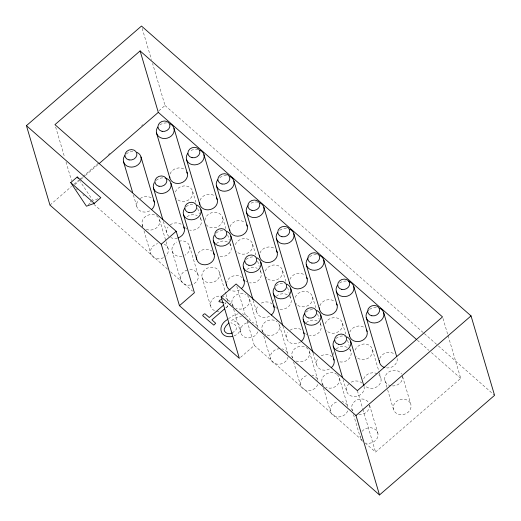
<?xml version="1.0" encoding="UTF-8"?>
<svg xmlns="http://www.w3.org/2000/svg" width="521" height="521" viewBox="0 0 521 521"><rect width="100%" height="100%" fill="white"/><g stroke="black" fill="none" stroke-linecap="round" stroke-linejoin="round"><path stroke-width="0.39" stroke-dasharray="2.6 1.95" d="M250.067 320.864L250.256 320.272C248.992 316.937 245.704 314.599 242.304 313.805M49.964 205.098L71.494 186.453M73.956 184.323L78.879 180.064M79.492 179.53L97.955 163.548M108.414 154.496L109.644 153.428M141.64 125.73L142.865 124.662M158.866 110.81L165.02 105.483L152.562 63.432M74.985 184.499L80.501 179.725M81.113 179.198L84.786 176.013M85.398 175.486L98.267 164.349M88.205 204.675L91.155 202.122M224.753 304.127L225.945 303.098L224.356 302.799M225.762 307.865L228.771 305.26M229.37 304.739L231.291 302.675L229.585 301.04L227.488 300.591M240.565 357.347L254.32 345.436L247.175 321.327M365.208 442.974L375.569 452.085L460.727 378.357L447.826 334.801M228.419 318.741L233.48 315.368L238.143 313.798M232.32 333.004L235.902 329.982L236.671 328.282L236.43 326.556L235.03 324.798L230.914 322.694M234.053 335.856C243.952 332.391 241.015 321.411 231.734 320.356L236.827 317.276L241.412 316.69M97.941 198.768L92.933 200.585L80.364 181.705M248.146 322.271L247.514 321.626M165.02 105.483L423.775 333.075M424.387 333.609L437.816 345.416M438.422 345.957L493.96 394.801M417.347 340.206L428.952 350.418M431.401 352.567L460.727 378.357M76.19 188.771L77.414 189.846M82.898 194.665L84.115 195.74M90.205 201.099L91.422 202.168M93.865 204.317L167.586 269.155M170.634 271.838L192.568 291.128M254.32 345.436L362.167 440.291M442.987 318.468L447.591 334.026M402.616 376.598L410.913 404.609A9.052 7.685 -16.5 0 1 399.425 414.553A9.052 7.685 -16.5 0 1 396.142 401.645A9.052 7.685 -16.5 0 1 410.913 404.609M384.882 380.473L387.416 389.031M387.65 389.812L393.414 409.259M372.424 349.474L379.106 372.033M379.34 372.815L380.949 378.259M369.591 405.188L377.888 433.198M342.466 323.124L345.69 334.013M347.533 340.239L349.148 345.683M350.073 348.796L350.991 351.909M357.367 390.639L362.668 408.529M362.896 409.304L375.569 452.085M343.085 379.438L346.53 391.069M351.864 409.063L352.32 410.62M353.472 414.508L360.389 437.848M339.399 378.064L347.93 406.849A9.052 7.685 -16.5 0 0 341.913 401.561M312.502 296.775L315.733 307.664M317.576 313.889L319.191 319.334M320.109 322.447L321.034 325.56M313.128 353.088L316.573 364.72M321.9 382.714L322.597 385.045M323.515 388.158L330.431 411.499M309.441 351.714L317.973 380.499A9.052 7.685 -16.5 0 0 311.955 375.211M282.545 270.425L285.775 281.314M287.618 287.54L289.689 294.541M289.923 295.322L291.076 299.21M282.936 325.964L286.615 338.37M291.942 356.364L292.405 357.92M293.557 361.808L300.467 385.149M279.484 325.365L288.009 354.15A9.052 7.685 -16.5 0 0 281.998 348.862M252.587 244.069L255.811 254.964M257.654 261.19L259.269 266.635M260.194 269.748L261.112 272.861M253.206 300.389L256.651 312.02M261.985 330.014L262.675 332.346M263.828 336.24L270.51 358.8M249.526 299.008L258.051 327.8A9.052 7.685 -16.5 0 0 252.034 322.506M222.63 217.719L225.853 228.615M227.697 234.841L229.312 240.285M230.23 243.398L231.155 246.511M236.808 286.329L246.023 317.439M232.027 303.665L232.718 305.996M233.636 309.109L240.552 332.45M219.562 272.659A9.052 7.685 -16.5 0 1 208.081 282.603A9.052 7.685 -16.5 0 1 204.799 269.696A9.052 7.685 -16.5 0 1 219.562 272.659L225.788 293.668M226.016 294.45L228.094 301.451A9.052 7.685 -16.5 0 0 222.806 296.338M192.666 191.37L195.896 202.265M197.739 208.491L199.354 213.936M200.272 217.049L201.197 220.162M142.181 28.388L151.409 59.537M202.063 277.315L210.595 306.101M189.605 246.309L198.13 275.101M163.334 221.34L166.779 232.972M172.106 250.966L180.631 279.751M159.647 219.96L165.867 240.969M166.101 241.744L168.172 248.751M133.369 194.991L136.815 206.622M142.148 224.616L142.839 226.948M143.991 230.836L150.673 253.401M55.636 126.981L64.624 157.316M66.004 161.985L71.533 180.65M247.403 295.596A9.052 7.685 -16.5 0 1 247.605 305.834A9.052 7.685 -16.5 0 1 235.928 308.25M233.649 306.595A9.052 7.685 -16.5 0 1 234.203 296.566A9.052 7.685 -16.5 0 1 245.619 294.424M278.696 323.515A9.052 7.685 -16.5 0 1 277.029 332.724A9.052 7.685 -16.5 0 1 266.557 334.892M265.886 334.599A9.052 7.685 -16.5 0 1 264.648 333.863M264.101 333.427A9.052 7.685 -16.5 0 1 263.157 332.418M262.773 331.864A9.052 7.685 -16.5 0 1 265.632 321.691A9.052 7.685 -16.5 0 1 277.361 321.945M295.231 297.387A9.052 7.685 -16.5 0 1 307.931 291.897A9.052 7.685 -16.5 0 1 310.829 303.313A9.052 7.685 -16.5 0 1 297.126 304.837M296.625 304.355A9.052 7.685 -16.5 0 1 295.791 303.274M265.274 271.037A9.052 7.685 -16.5 0 1 277.967 265.547A9.052 7.685 -16.5 0 1 280.871 276.964A9.052 7.685 -16.5 0 1 267.169 278.488M266.667 278.006A9.052 7.685 -16.5 0 1 265.834 276.925M235.31 244.688A9.052 7.685 -16.5 0 1 248.465 239.38A9.052 7.685 -16.5 0 1 250.23 251.35A9.052 7.685 -16.5 0 1 236.26 251.129M178.964 241.184A9.052 7.685 -16.5 0 1 189.286 245.358A9.052 7.685 -16.5 0 1 184.948 255.231M181.985 256.26A9.052 7.685 -16.5 0 1 172.308 251.604A9.052 7.685 -16.5 0 1 176.762 242.044M204.935 220.363A9.052 7.685 -16.5 0 1 217.107 212.542A9.052 7.685 -16.5 0 1 220.787 224.453A9.052 7.685 -16.5 0 1 206.303 224.779M175.395 191.989A9.052 7.685 -16.5 0 1 188.543 186.681A9.052 7.685 -16.5 0 1 190.308 198.644A9.052 7.685 -16.5 0 1 176.345 198.429M325.189 323.736A9.052 7.685 -16.5 0 1 338.344 318.429A9.052 7.685 -16.5 0 1 340.102 330.399A9.052 7.685 -16.5 0 1 326.139 330.184M292.73 358.214A9.052 7.685 -16.5 0 1 299.568 346.413A9.052 7.685 -16.5 0 1 309.422 355.081A9.052 7.685 -16.5 0 1 295.843 360.949M355.146 350.086A9.052 7.685 -16.5 0 1 368.301 344.785A9.052 7.685 -16.5 0 1 370.066 356.748A9.052 7.685 -16.5 0 1 356.097 356.533M337.282 374.645A9.052 7.685 -16.5 0 1 337.484 384.882A9.052 7.685 -16.5 0 1 325.807 387.305M323.521 385.644A9.052 7.685 -16.5 0 1 324.635 375.094A9.052 7.685 -16.5 0 1 336.735 374.208M369.493 405.071A9.052 7.685 -16.5 0 1 358.63 414.475M352.652 410.913A9.052 7.685 -16.5 0 1 356.514 400.141A9.052 7.685 -16.5 0 1 368.575 402.564M402.381 375.823A9.052 7.685 -16.5 0 1 391.649 385.885M390.9 385.768A9.052 7.685 -16.5 0 1 386.803 373.655A9.052 7.685 -16.5 0 1 401.593 373.974M142.936 226.466A9.052 7.685 -16.5 0 1 149.774 214.659A9.052 7.685 -16.5 0 1 159.628 223.327A9.052 7.685 -16.5 0 1 146.049 229.201M289.904 279.393A9.052 7.685 -16.5 0 1 305.059 275.368M164.271 244.16A9.052 7.685 -16.5 0 1 165.437 256.365M163.516 257.674A9.052 7.685 -16.5 0 1 150.999 254.352A9.052 7.685 -16.5 0 1 157.531 243.62M200.409 218.312A9.052 7.685 -16.5 0 1 199.276 226.98A9.052 7.685 -16.5 0 1 189.709 230.1M186.961 229.058A9.052 7.685 -16.5 0 1 185.815 228.224M185.32 227.742A9.052 7.685 -16.5 0 1 184.486 226.661M187.032 216.716A9.052 7.685 -16.5 0 1 197.296 215.57M189.82 269.624A9.052 7.685 -16.5 0 1 198.306 276.091A9.052 7.685 -16.5 0 1 191.279 284.876M190.51 285.052A9.052 7.685 -16.5 0 1 180.559 279.425A9.052 7.685 -16.5 0 1 187.488 269.976M229.533 243.574A9.052 7.685 -16.5 0 1 229.715 252.757A9.052 7.685 -16.5 0 1 219.673 256.449M216.391 243.541A9.052 7.685 -16.5 0 1 229.038 243.092M227.866 305.488A9.052 7.685 -16.5 0 1 225.912 308.549M218.905 311.578A9.052 7.685 -16.5 0 1 210.536 303.072A9.052 7.685 -16.5 0 1 222.076 296.156M260.324 271.011A9.052 7.685 -16.5 0 1 259.191 279.679A9.052 7.685 -16.5 0 1 249.631 282.799M246.882 281.757A9.052 7.685 -16.5 0 1 245.736 280.923M246.947 269.416A9.052 7.685 -16.5 0 1 257.211 268.269M257.823 331.838A9.052 7.685 -16.5 0 1 247.573 337.888A9.052 7.685 -16.5 0 1 240.376 330.216A9.052 7.685 -16.5 0 1 248.96 322.382M289.455 296.28A9.052 7.685 -16.5 0 1 289.63 305.456A9.052 7.685 -16.5 0 1 279.588 309.155M277.478 308.452A9.052 7.685 -16.5 0 1 275.694 307.273M275.192 306.797A9.052 7.685 -16.5 0 1 274.365 305.71M273.453 301.177A9.052 7.685 -16.5 0 1 273.799 299.822M276.306 296.247A9.052 7.685 -16.5 0 1 288.953 295.798M288.133 356.839A9.052 7.685 -16.5 0 1 278.305 364.283A9.052 7.685 -16.5 0 1 270.334 356.566A9.052 7.685 -16.5 0 1 279.699 348.673M320.246 323.71A9.052 7.685 -16.5 0 1 319.113 332.378A9.052 7.685 -16.5 0 1 309.546 335.504M306.797 334.456A9.052 7.685 -16.5 0 1 305.651 333.629M306.27 322.597A9.052 7.685 -16.5 0 1 317.133 320.969M317.745 384.537A9.052 7.685 -16.5 0 1 302.59 388.568A9.052 7.685 -16.5 0 1 307.325 375.374M349.37 348.979A9.052 7.685 -16.5 0 1 349.552 358.155A9.052 7.685 -16.5 0 1 339.51 361.854M333.303 354.554A9.052 7.685 -16.5 0 1 333.72 352.522M336.227 348.946A9.052 7.685 -16.5 0 1 348.875 348.497M347.702 410.887A9.052 7.685 -16.5 0 1 332.548 414.918A9.052 7.685 -16.5 0 1 337.282 401.724M378.832 374.846A9.052 7.685 -16.5 0 1 377.614 386.354A9.052 7.685 -16.5 0 1 364.628 385.319M363.678 378.871A9.052 7.685 -16.5 0 1 377.048 373.674M362.062 431.316A9.052 7.685 -16.5 0 1 373.765 428.509A9.052 7.685 -16.5 0 1 377.289 438.109A9.052 7.685 -16.5 0 1 366.406 443.143M362.505 441.267A9.052 7.685 -16.5 0 1 360.193 435.843M170.067 173.994A9.052 7.685 -16.5 0 1 185.222 169.963M159.849 124.955A9.052 7.685 -16.5 0 1 168.003 123.106M149.664 210.894A9.052 7.685 -16.5 0 1 138.938 210.035A9.052 7.685 -16.5 0 1 138.039 200.67M140.149 198.527A9.052 7.685 -16.5 0 1 152.197 198.553M126.225 154.021A9.052 7.685 -16.5 0 1 134.229 151.578M200.025 200.344A9.052 7.685 -16.5 0 1 215.18 196.313M191.129 150.478A9.052 7.685 -16.5 0 1 197.96 149.455M177.42 238.097A9.052 7.685 -16.5 0 1 170.68 237.556M168.895 236.384A9.052 7.685 -16.5 0 1 168.003 227.019M170.113 224.877A9.052 7.685 -16.5 0 1 182.155 224.903M156.189 180.377A9.052 7.685 -16.5 0 1 164.936 178.045M229.982 226.694A9.052 7.685 -16.5 0 1 245.137 222.662M219.764 177.654A9.052 7.685 -16.5 0 1 227.918 175.811M196.541 257.315A9.052 7.685 -16.5 0 1 202.467 249.911A9.052 7.685 -16.5 0 1 212.119 251.252M186.147 206.726A9.052 7.685 -16.5 0 1 194.144 204.278M259.94 253.043A9.052 7.685 -16.5 0 1 275.095 249.018M247.618 206.153A9.052 7.685 -16.5 0 1 249.129 204.486M251.05 203.177A9.052 7.685 -16.5 0 1 257.875 202.161M239.536 289.943A9.052 7.685 -16.5 0 1 230.595 290.262M226.505 283.665A9.052 7.685 -16.5 0 1 232.425 276.26A9.052 7.685 -16.5 0 1 242.076 277.602M216.104 233.076A9.052 7.685 -16.5 0 1 224.857 230.751M397.184 358.487A9.052 7.685 -16.5 0 1 385.566 367.774M379.776 358.441A9.052 7.685 -16.5 0 1 394.931 354.417M367.455 311.551A9.052 7.685 -16.5 0 1 368.966 309.884M369.565 309.409A9.052 7.685 -16.5 0 1 377.712 307.559M364.029 386.419A9.052 7.685 -16.5 0 1 352.919 396.429A9.052 7.685 -16.5 0 1 348.712 383.977M351.187 382.147A9.052 7.685 -16.5 0 1 361.913 383.007M335.941 338.474A9.052 7.685 -16.5 0 1 344.694 336.149M349.819 332.092A9.052 7.685 -16.5 0 1 364.974 328.067M339.607 283.053A9.052 7.685 -16.5 0 1 347.754 281.21M329.415 368.992A9.052 7.685 -16.5 0 1 318.689 368.139A9.052 7.685 -16.5 0 1 317.797 358.774M321.229 355.797A9.052 7.685 -16.5 0 1 331.955 356.657M305.983 312.125A9.052 7.685 -16.5 0 1 313.981 309.676M319.861 305.742A9.052 7.685 -16.5 0 1 335.016 301.718M307.533 258.852A9.052 7.685 -16.5 0 1 309.044 257.185M309.643 256.703A9.052 7.685 -16.5 0 1 317.797 254.86M300.78 341.815A9.052 7.685 -16.5 0 1 289.285 342.225A9.052 7.685 -16.5 0 1 287.839 332.418M289.95 330.275A9.052 7.685 -16.5 0 1 301.991 330.307M276.026 285.775A9.052 7.685 -16.5 0 1 284.772 283.45M279.686 230.354A9.052 7.685 -16.5 0 1 287.839 228.511M269.5 316.293A9.052 7.685 -16.5 0 1 258.774 315.433A9.052 7.685 -16.5 0 1 257.875 306.068M261.308 303.098A9.052 7.685 -16.5 0 1 272.034 303.958M246.062 259.425A9.052 7.685 -16.5 0 1 254.066 256.977"/><path stroke-width="0.78" d="M228.895 322.974L226.055 325.794L224.434 328.49A4.285 3.634 -16.5 0 0 224.864 331.584C226.524 333.974 229.859 334.228 232.32 333.004M227.228 319.679C216.658 325.951 220.083 338.657 232.281 336.507M26.428 125.665L141.491 26.05L471.036 315.902L494.572 395.335L379.509 494.95L49.964 205.098L26.428 125.665L161.249 244.238L179.445 305.684L239.367 358.383L221.165 296.937L236.117 283.997L357.367 390.639L442.524 316.918L140.103 50.921L54.946 124.649L176.196 231.298L194.398 292.737L179.445 305.684M70.719 182.61L77.219 176.984L100.807 197.733L94.308 203.359L86.434 206.212L70.719 182.61L94.308 203.359M98.879 163.815L158.299 112.367L140.103 50.921M161.249 244.238L176.196 231.298M223.568 305.156L209.286 317.517L204.844 313.74L203.405 314.41L202.662 315.667L213.825 325.143L215.681 323.267L211.93 319.842L224.564 308.907M379.509 494.95L355.98 415.517L471.036 315.902M221.243 299.608L219.53 300.317L218.911 301.666L223.561 302.649M158.299 112.367L416.735 339.666M221.165 296.937L355.98 415.517M77.219 176.984L78.117 178.332M383.73 312.847L396.592 356.279M366.23 317.504L379.555 362.479M353.772 286.498L367.097 331.48M336.273 291.154L349.598 336.13M350.705 341.437L363.801 385.644M323.808 260.148L337.133 305.13M333.206 346.094L342.629 377.888M306.309 264.798L319.634 309.78M320.747 315.088L334.072 360.07M293.851 233.799L307.175 278.781M303.248 319.744L312.9 352.313M276.351 238.449L289.676 283.431M290.79 288.738L304.114 333.72M263.893 207.449L277.218 252.431M273.291 293.388L282.708 325.189M246.394 212.099L259.719 257.081M260.832 262.389L274.157 307.37M233.936 181.1L247.26 226.081M243.333 267.039L252.978 299.614M216.436 185.75L229.761 230.731M230.868 236.039L244.193 281.021M203.971 154.75L217.296 199.732M213.369 240.689L226.694 285.671M186.472 159.4L199.797 204.382M200.911 209.689L214.235 254.671M174.014 128.4L187.339 173.382M183.412 214.339L196.736 259.321M156.515 133.05L169.839 178.032M170.953 183.34L184.278 228.322M153.454 187.99L162.871 219.79M140.996 156.99L154.32 201.972M123.497 161.64L132.679 192.659M306.713 277.517A9.052 7.685 -16.5 0 1 300.317 288.556A9.052 7.685 -16.5 0 1 289.481 282.102M186.876 172.119A9.052 7.685 -16.5 0 1 180.481 183.158A9.052 7.685 -16.5 0 1 169.644 176.697M170.113 123.809A9.052 7.685 -16.5 0 1 172.79 134.353A9.052 7.685 -16.5 0 1 160.416 137.642A9.052 7.685 -16.5 0 1 157.739 127.098M153.526 200.123A9.052 7.685 -16.5 0 1 151.585 209.585M137.088 152.399A9.052 7.685 -16.5 0 1 139.771 162.936A9.052 7.685 -16.5 0 1 127.398 166.232A9.052 7.685 -16.5 0 1 124.714 155.688M216.508 197.882A9.052 7.685 -16.5 0 1 210.445 209.507A9.052 7.685 -16.5 0 1 199.608 202.376M200.071 150.159A9.052 7.685 -16.5 0 1 202.754 160.702A9.052 7.685 -16.5 0 1 190.38 163.991A9.052 7.685 -16.5 0 1 187.697 153.448M183.815 227.058A9.052 7.685 -16.5 0 1 178.175 237.869M165.665 178.228A9.052 7.685 -16.5 0 1 170.354 188.25A9.052 7.685 -16.5 0 1 158.26 192.952A9.052 7.685 -16.5 0 1 154.281 182.656M246.798 224.818A9.052 7.685 -16.5 0 1 240.402 235.857A9.052 7.685 -16.5 0 1 229.559 229.403M230.035 176.508A9.052 7.685 -16.5 0 1 232.711 187.052A9.052 7.685 -16.5 0 1 220.337 190.341A9.052 7.685 -16.5 0 1 217.654 179.804M213.447 252.822A9.052 7.685 -16.5 0 1 207.378 264.447A9.052 7.685 -16.5 0 1 196.541 257.315M197.01 205.098A9.052 7.685 -16.5 0 1 199.686 215.642A9.052 7.685 -16.5 0 1 187.313 218.931A9.052 7.685 -16.5 0 1 184.636 208.387M276.43 250.581A9.052 7.685 -16.5 0 1 270.36 262.206A9.052 7.685 -16.5 0 1 259.523 255.075M259.992 202.858A9.052 7.685 -16.5 0 1 262.669 213.402A9.052 7.685 -16.5 0 1 250.295 216.69A9.052 7.685 -16.5 0 1 247.618 206.153M243.73 279.757A9.052 7.685 -16.5 0 1 241.457 288.634M229.963 289.917A9.052 7.685 -16.5 0 1 226.498 284.342M226.967 231.448A9.052 7.685 -16.5 0 1 229.787 241.79A9.052 7.685 -16.5 0 1 217.719 245.476A9.052 7.685 -16.5 0 1 214.203 235.355M384.837 367.598A9.052 7.685 -16.5 0 1 379.36 360.473M379.829 308.263A9.052 7.685 -16.5 0 1 382.505 318.8A9.052 7.685 -16.5 0 1 370.131 322.089A9.052 7.685 -16.5 0 1 367.455 311.551M346.804 336.853A9.052 7.685 -16.5 0 1 349.487 347.39A9.052 7.685 -16.5 0 1 337.113 350.679A9.052 7.685 -16.5 0 1 334.43 340.141M366.309 329.63A9.052 7.685 -16.5 0 1 360.617 341.151A9.052 7.685 -16.5 0 1 349.396 334.801M348.484 281.386A9.052 7.685 -16.5 0 1 353.062 291.623A9.052 7.685 -16.5 0 1 340.617 295.941A9.052 7.685 -16.5 0 1 337.497 285.202M333.284 358.22A9.052 7.685 -16.5 0 1 331.336 367.689M316.846 310.503A9.052 7.685 -16.5 0 1 319.523 321.04A9.052 7.685 -16.5 0 1 307.149 324.329A9.052 7.685 -16.5 0 1 304.472 313.792M336.345 303.281A9.052 7.685 -16.5 0 1 330.281 314.905A9.052 7.685 -16.5 0 1 319.445 307.774M319.907 255.564A9.052 7.685 -16.5 0 1 322.59 266.101A9.052 7.685 -16.5 0 1 310.216 269.39A9.052 7.685 -16.5 0 1 307.533 258.852M303.652 332.457A9.052 7.685 -16.5 0 1 301.379 341.333M286.889 284.153A9.052 7.685 -16.5 0 1 289.702 294.489A9.052 7.685 -16.5 0 1 277.634 298.175A9.052 7.685 -16.5 0 1 274.118 288.054M289.95 229.214A9.052 7.685 -16.5 0 1 292.626 239.751A9.052 7.685 -16.5 0 1 280.252 243.04A9.052 7.685 -16.5 0 1 277.576 232.503M273.362 305.521A9.052 7.685 -16.5 0 1 271.421 314.984M256.925 257.804A9.052 7.685 -16.5 0 1 259.608 268.341A9.052 7.685 -16.5 0 1 247.234 271.63A9.052 7.685 -16.5 0 1 244.551 261.093M129.078 159.921A6.07 5.151 -16.5 0 0 136.776 153.259A6.07 5.151 -16.5 0 0 126.883 151.272A6.07 5.151 -16.5 0 0 129.078 159.921M162.103 131.331A6.07 5.151 -16.5 0 0 169.794 124.669A6.07 5.151 -16.5 0 0 159.901 122.682A6.07 5.151 -16.5 0 0 162.103 131.331M159.035 186.271A6.07 5.151 -16.5 0 0 166.733 179.608A6.07 5.151 -16.5 0 0 156.841 177.622A6.07 5.151 -16.5 0 0 159.035 186.271M192.06 157.681A6.07 5.151 -16.5 0 0 199.751 151.018A6.07 5.151 -16.5 0 0 189.859 149.032A6.07 5.151 -16.5 0 0 192.06 157.681M188.999 212.62A6.07 5.151 -16.5 0 0 196.691 205.958A6.07 5.151 -16.5 0 0 186.798 203.971A6.07 5.151 -16.5 0 0 188.999 212.62M222.018 184.03A6.07 5.151 -16.5 0 0 229.715 177.368A6.07 5.151 -16.5 0 0 219.823 175.382A6.07 5.151 -16.5 0 0 222.018 184.03M218.957 238.97A6.07 5.151 -16.5 0 0 226.648 232.307A6.07 5.151 -16.5 0 0 216.756 230.321A6.07 5.151 -16.5 0 0 218.957 238.97M251.982 210.38A6.07 5.151 -16.5 0 0 259.673 203.718A6.07 5.151 -16.5 0 0 249.78 201.731A6.07 5.151 -16.5 0 0 251.982 210.38M338.793 344.368A6.07 5.151 -16.5 0 0 346.485 337.706A6.07 5.151 -16.5 0 0 336.592 335.719A6.07 5.151 -16.5 0 0 338.793 344.368M371.818 315.778A6.07 5.151 -16.5 0 0 379.509 309.122A6.07 5.151 -16.5 0 0 369.617 307.13A6.07 5.151 -16.5 0 0 371.818 315.778M308.836 318.018A6.07 5.151 -16.5 0 0 316.527 311.356A6.07 5.151 -16.5 0 0 306.635 309.37A6.07 5.151 -16.5 0 0 308.836 318.018M341.854 289.429A6.07 5.151 -16.5 0 0 349.552 282.766A6.07 5.151 -16.5 0 0 339.659 280.78A6.07 5.151 -16.5 0 0 341.854 289.429M278.872 291.669A6.07 5.151 -16.5 0 0 286.57 285.007A6.07 5.151 -16.5 0 0 276.677 283.02A6.07 5.151 -16.5 0 0 278.872 291.669M311.897 263.079A6.07 5.151 -16.5 0 0 319.594 256.417A6.07 5.151 -16.5 0 0 309.702 254.43A6.07 5.151 -16.5 0 0 311.897 263.079M248.914 265.319A6.07 5.151 -16.5 0 0 256.612 258.657A6.07 5.151 -16.5 0 0 246.72 256.671A6.07 5.151 -16.5 0 0 248.914 265.319M281.939 236.729A6.07 5.151 -16.5 0 0 289.63 230.067A6.07 5.151 -16.5 0 0 279.738 228.081A6.07 5.151 -16.5 0 0 281.939 236.729"/></g></svg>
